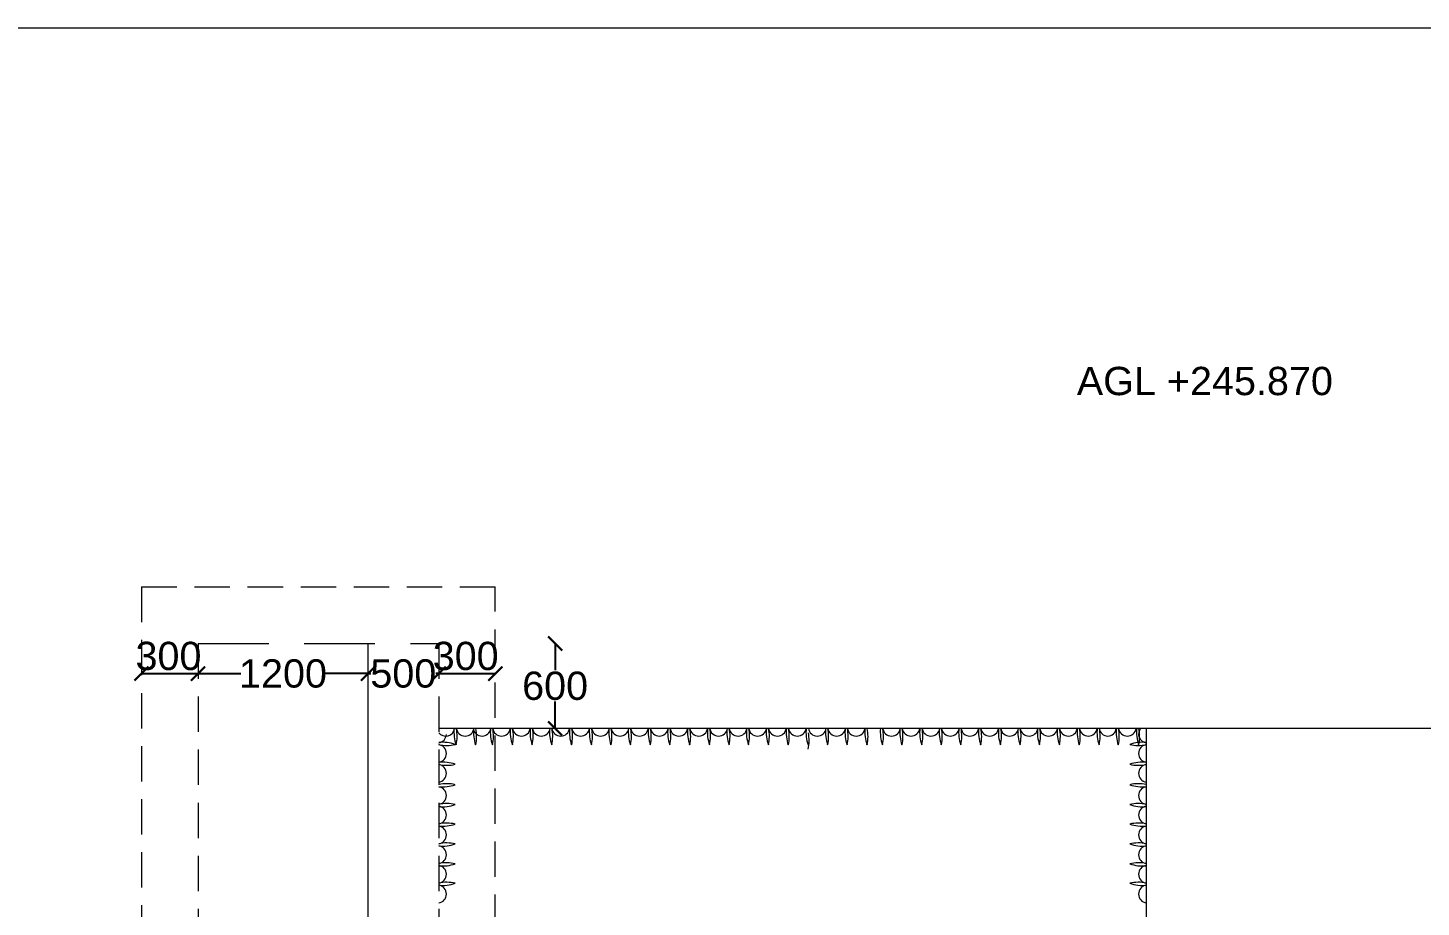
# Model space of a CAD drawing. Header units: feet. Extents: x 231797 to 1357550, y -93095 to 44152.
# Drawn here: x 243316 to 243414.4, y 17431.5 to 17493.6 of the extents above; entities that cross this region are included whole.
import ezdxf

# ---------------------------------------------------------------- set-up
doc = ezdxf.new("R2010")
doc.units = ezdxf.units.FT
doc.header["$LTSCALE"] = 2
doc.header["$MEASUREMENT"] = 0
doc.linetypes.add('DASHED', pattern=[0.75, 0.5, -0.25])
doc.styles.get("Standard").update_dxf_attribs({"font": 'arial.ttf'})
doc.dimstyles.new('200SC', dxfattribs={"dimtxt": 2, "dimasz": 1, "dimexe": 0.18, "dimexo": 0.0625, "dimgap": 0.09, "dimtad": 0, "dimtih": 1, "dimtoh": 1, "dimdec": 0, "dimlfac": 200, "dimzin": 0, "dimdsep": 46, "dimtxsty": 'Standard', "dimblk": 'ARCHTICK', "dimcen": 0.09, "dimse1": 1, "dimse2": 1, "dimclrd": 256, "dimclre": 5, "dimclrt": 256, "dimadec": 0, "dimazin": 0, "dimtfac": 1, "dimtdec": 0, "dimtofl": 0, "dimtmove": 0, "dimatfit": 3, "dimfxl": 1, "dimtolj": 1, "dimtzin": 0, "dimarcsym": 0})

# ---------------------------------------------------------------- blocks, each defined once
blk = doc.blocks.new('_ArchTick')
at = {"color": 0, "linetype": 'ByBlock', "const_width": 0.15}
blk.add_lwpolyline([(-0.5, -0.5), (0.5, 0.5)], dxfattribs=at)
blk = doc.blocks.new('*D168')
at = {"lineweight": -2, "ltscale": 0.25, "transparency": 16777216}
for p, q in [((243327.985, 17447.98), (243331.006, 17447.98)), ((243339.985, 17447.98), (243336.964, 17447.98))]:
    blk.add_line(p, q, dxfattribs=at)
at = {"layer": 'Defpoints', "color": 0, "ltscale": 0.25, "transparency": 16777216}
for p in [(243339.985, 17453.11), (243327.985, 17450.11), (243339.985, 17447.98)]:
    blk.add_point(p, dxfattribs=at)
at = {"lineweight": -2, "ltscale": 0.25, "transparency": 16777216, "rotation": 180}
blk.add_blockref('_ArchTick', (243327.985, 17447.98), dxfattribs=at)
at = {"lineweight": -2, "ltscale": 0.25, "transparency": 16777216}
blk.add_blockref('_ArchTick', (243339.985, 17447.98), dxfattribs=at)
at = {"lineweight": 13, "ltscale": 0.25, "transparency": 16777216, "insert": (243333.985, 17447.98), "char_height": 2, "attachment_point": 5}
blk.add_mtext('\\A1;1200', dxfattribs=at)
blk = doc.blocks.new('*D176')
at = {"lineweight": -2, "ltscale": 0.25, "transparency": 16777216}
for p, q in [((243353.212, 17450.11), (243353.212, 17448.222)), ((243353.212, 17444.11), (243353.212, 17445.999))]:
    blk.add_line(p, q, dxfattribs=at)
at = {"layer": 'Defpoints', "color": 0, "ltscale": 0.25, "transparency": 16777216}
for p in [(243344.985, 17450.11), (243353.212, 17450.11), (243344.985, 17444.11)]:
    blk.add_point(p, dxfattribs=at)
at = {"lineweight": -2, "ltscale": 0.25, "transparency": 16777216}
for p, rotation in [((243353.212, 17450.11), 90), ((243353.212, 17444.11), 270)]:
    blk.add_blockref('_ArchTick', p, dxfattribs=dict(at, rotation=rotation))
at = {"lineweight": 13, "ltscale": 0.25, "transparency": 16777216, "insert": (243353.212, 17447.11), "char_height": 2, "attachment_point": 5}
blk.add_mtext('\\A1;600', dxfattribs=at)
blk = doc.blocks.new('*D201')
at = {"lineweight": -2, "ltscale": 0.25, "transparency": 16777216}
for p, q in [((243339.985, 17447.98), (243340.189, 17447.98)), ((243344.985, 17447.98), (243344.781, 17447.98))]:
    blk.add_line(p, q, dxfattribs=at)
at = {"layer": 'Defpoints', "color": 0, "ltscale": 0.25, "transparency": 16777216}
for p in [(243339.985, 17447.98), (243344.985, 17447.98), (243344.985, 17447.98)]:
    blk.add_point(p, dxfattribs=at)
at = {"lineweight": -2, "ltscale": 0.25, "transparency": 16777216, "rotation": 180}
blk.add_blockref('_ArchTick', (243339.985, 17447.98), dxfattribs=at)
at = {"lineweight": -2, "ltscale": 0.25, "transparency": 16777216}
blk.add_blockref('_ArchTick', (243344.985, 17447.98), dxfattribs=at)
at = {"lineweight": 13, "ltscale": 0.25, "transparency": 16777216, "insert": (243342.485, 17447.98), "char_height": 2, "attachment_point": 5}
blk.add_mtext('\\A1;500', dxfattribs=at)

msp = doc.modelspace()

# ---------------------------------------------------------------- linework, layer by layer
at = {"color": 7, "lineweight": 13, "ltscale": 0.25}
for p, q in [((243078.6617, 17493.6177), (243446.7201, 17493.6177)), ((243339.9853, 17450.1104), (243339.9853, 17402.5988)), ((243446.7201, 17444.1104), (243344.9853, 17444.1104)), ((243394.9853, 17444.1104), (243394.9853, 17288.101))]:
    msp.add_line(p, q, dxfattribs=at)
at = {"color": 7, "linetype": 'DASHED', "lineweight": 13, "ltscale": 2.5}
for p, q in [((243323.9853, 17454.1104), (243323.9853, 17415.5648)), ((243323.9853, 17454.1104), (243348.9853, 17454.1104)), ((243348.9853, 17366.1104), (243348.9853, 17454.1198)), ((243327.9853, 17450.1104), (243327.9853, 17412.4424)), ((243344.9853, 17450.1104), (243344.9853, 17333.6104))]:
    msp.add_line(p, q, dxfattribs=at)
at = {"color": 7, "linetype": 'DASHED', "lineweight": 13, "ltscale": 5}
msp.add_line((243327.9853, 17450.1104), (243344.9853, 17450.1104), dxfattribs=at)
at = {"color": 7, "lineweight": 13}
for centre, radius, start, end in [((243345.4798, 17444.1982), 0.6311, 218.414274, 352.000461), ((243348.7186, 17443.8375), 2.6547, 174.099854, 199.640631), ((243343.6347, 17443.5621), 2.6547, 346.562353, 11.920984), ((243346.8571, 17444.1982), 0.6311, 187.999539, 352.000461), ((243348.0489, 17444.1982), 0.6311, 187.999539, 352.000461), ((243350.096, 17443.8375), 2.6547, 174.099854, 199.640631), ((243345.0121, 17443.5621), 2.6547, 346.562353, 11.920984), ((243351.2878, 17443.8375), 2.6547, 174.099854, 199.640631), ((243346.2039, 17443.5621), 2.6547, 346.562353, 11.920984), ((243349.4263, 17444.1982), 0.6311, 187.999539, 352.000461), ((243352.6919, 17443.8375), 2.6547, 174.099854, 199.640631), ((243347.608, 17443.5621), 2.6547, 346.562353, 11.920984), ((243350.8304, 17444.1982), 0.6311, 187.999539, 352.000461), ((243354.096, 17443.8375), 2.6547, 174.099854, 199.640631), ((243349.0121, 17443.5621), 2.6547, 346.562353, 11.920984), ((243352.2345, 17444.1982), 0.6311, 187.999539, 352.000461), ((243352.2345, 17444.1982), 0.6311, 187.999539, 352.000461), ((243355.4733, 17443.8375), 2.6547, 174.099854, 199.640631), ((243355.4733, 17443.8375), 2.6547, 174.099854, 199.640631), ((243350.3894, 17443.5621), 2.6547, 346.562353, 11.920984), ((243350.3894, 17443.5621), 2.6547, 346.562353, 11.920984), ((243353.6118, 17444.1982), 0.6311, 187.999539, 352.000461), ((243356.8774, 17443.8375), 2.6547, 174.099854, 199.640631), ((243351.7935, 17443.5621), 2.6547, 346.562353, 11.920984), ((243355.0159, 17444.1982), 0.6311, 187.999539, 352.000461), ((243358.2815, 17443.8375), 2.6547, 174.099854, 199.640631), ((243353.1976, 17443.5621), 2.6547, 346.562353, 11.920984), ((243356.42, 17444.1982), 0.6311, 187.999539, 352.000461), ((243359.6589, 17443.8375), 2.6547, 174.099854, 199.640631), ((243354.575, 17443.5621), 2.6547, 346.562353, 11.920984), ((243357.7974, 17444.1982), 0.6311, 187.999539, 352.000461), ((243361.0362, 17443.8375), 2.6547, 174.099854, 199.640631), ((243355.9523, 17443.5621), 2.6547, 346.562353, 11.920984), ((243359.1747, 17444.1982), 0.6311, 187.999539, 352.000461), ((243362.4403, 17443.8375), 2.6547, 174.099854, 199.640631), ((243357.3564, 17443.5621), 2.6547, 346.562353, 11.920984), ((243360.5788, 17444.1982), 0.6311, 187.999539, 352.000461), ((243363.8177, 17443.8375), 2.6547, 174.099854, 199.640631), ((243358.7337, 17443.5621), 2.6547, 346.562353, 11.920984), ((243361.9562, 17444.1982), 0.6311, 187.999539, 352.000461), ((243365.2218, 17443.8375), 2.6547, 174.099854, 199.640631), ((243360.1378, 17443.5621), 2.6547, 346.562353, 11.920984), ((243363.3603, 17444.1982), 0.6311, 187.999539, 352.000461), ((243366.6259, 17443.8375), 2.6547, 174.099854, 199.640631), ((243361.5419, 17443.5621), 2.6547, 346.562353, 11.920984), ((243364.7644, 17444.1982), 0.6311, 187.999539, 352.000461), ((243368.0032, 17443.8375), 2.6547, 174.099854, 199.640631), ((243362.9193, 17443.5621), 2.6547, 346.562353, 11.920984), ((243366.1417, 17444.1982), 0.6311, 187.999539, 352.000461), ((243369.3806, 17443.8375), 2.6547, 174.099854, 199.640631), ((243364.2966, 17443.5621), 2.6547, 346.562353, 11.920984), ((243367.5191, 17444.1982), 0.6311, 187.999539, 352.000461), ((243370.7847, 17443.8375), 2.6547, 174.099854, 199.640631), ((243365.7007, 17443.5621), 2.6547, 346.562353, 11.920984), ((243368.9232, 17444.1982), 0.6311, 187.999539, 352.000461), ((243372.1888, 17443.8375), 2.6547, 174.099854, 199.640631), ((243367.1048, 17443.5621), 2.6547, 346.562353, 11.920984), ((243370.3273, 17444.1982), 0.6311, 187.999539, 352.000461), ((243373.5929, 17443.8375), 2.6547, 174.099854, 199.640631), ((243371.7314, 17444.1982), 0.6311, 187.999539, 352.000461), ((243374.9702, 17443.8375), 2.6547, 174.099854, 199.640631), ((243369.8863, 17443.5621), 2.6547, 346.562353, 11.920984), ((243373.1087, 17444.1982), 0.6311, 187.999539, 352.000461), ((243376.3476, 17443.8375), 2.6547, 174.099854, 199.640631), ((243371.2636, 17443.5621), 2.6547, 346.562353, 11.920984), ((243374.486, 17444.1982), 0.6311, 187.999539, 352.000461), ((243377.7517, 17443.8375), 2.6547, 174.099854, 199.640631), ((243372.6677, 17443.5621), 2.6547, 346.562353, 11.920984), ((243378.8434, 17443.8375), 2.6547, 174.099854, 199.640631), ((243373.7595, 17443.5621), 2.6547, 346.562353, 11.920984), ((243376.9819, 17444.1982), 0.6311, 187.999539, 352.000461), ((243380.2207, 17443.8375), 2.6547, 174.099854, 199.640631), ((243375.1368, 17443.5621), 2.6547, 346.562353, 11.920984), ((243378.3592, 17444.1982), 0.6311, 187.999539, 352.000461), ((243381.6248, 17443.8375), 2.6547, 174.099854, 199.640631), ((243376.5409, 17443.5621), 2.6547, 346.562353, 11.920984), ((243379.7633, 17444.1982), 0.6311, 187.999539, 352.000461), ((243383.0022, 17443.8375), 2.6547, 174.099854, 199.640631), ((243377.9182, 17443.5621), 2.6547, 346.562353, 11.920984), ((243381.1407, 17444.1982), 0.6311, 187.999539, 352.000461), ((243384.3795, 17443.8375), 2.6547, 174.099854, 199.640631), ((243379.2956, 17443.5621), 2.6547, 346.562353, 11.920984), ((243382.518, 17444.1982), 0.6311, 187.999539, 352.000461), ((243385.7836, 17443.8375), 2.6547, 174.099854, 199.640631), ((243380.6997, 17443.5621), 2.6547, 346.562353, 11.920984), ((243383.9221, 17444.1982), 0.6311, 187.999539, 352.000461), ((243387.1877, 17443.8375), 2.6547, 174.099854, 199.640631), ((243382.1038, 17443.5621), 2.6547, 346.562353, 11.920984), ((243385.3262, 17444.1982), 0.6311, 187.999539, 352.000461), ((243388.5651, 17443.8375), 2.6547, 174.099854, 199.640631), ((243383.4811, 17443.5621), 2.6547, 346.562353, 11.920984), ((243386.7036, 17444.1982), 0.6311, 187.999539, 352.000461), ((243389.9424, 17443.8375), 2.6547, 174.099854, 199.640631), ((243384.8585, 17443.5621), 2.6547, 346.562353, 11.920984), ((243388.0809, 17444.1982), 0.6311, 187.999539, 352.000461), ((243391.3465, 17443.8375), 2.6547, 174.099854, 199.640631), ((243386.2626, 17443.5621), 2.6547, 346.562353, 11.920984), ((243389.485, 17444.1982), 0.6311, 187.999539, 352.000461), ((243392.7506, 17443.8375), 2.6547, 174.099854, 199.640631), ((243387.6667, 17443.5621), 2.6547, 346.562353, 11.920984), ((243390.8891, 17444.1982), 0.6311, 187.999539, 352.000461), ((243394.1547, 17443.8375), 2.6547, 174.099854, 199.640631), ((243389.0708, 17443.5621), 2.6547, 346.562353, 11.920984), ((243392.2669, 17444.1687), 0.6016, 185.558497, 354.441503), ((243395.5063, 17443.8375), 2.6547, 174.099854, 199.640631), ((243390.4224, 17443.5621), 2.6547, 346.562353, 11.920984), ((243393.6448, 17444.1982), 0.6311, 187.999539, 352.000461), ((243396.9461, 17443.8433), 2.6547, 174.099854, 199.640631), ((243395.0731, 17443.7145), 0.6311, 141.153786, 262.000461), ((243391.8621, 17443.5678), 2.6547, 346.562353, 11.920984), ((243344.8974, 17443.7145), 0.6311, 277.999539, 356.920742), ((243344.8974, 17443.7145), 0.6311, 277.999539, 356.920742), ((243345.2582, 17440.4757), 2.6547, 70.359369, 95.900146), ((243345.2582, 17440.4757), 2.6547, 70.359369, 95.900146), ((243368.5089, 17443.2577), 2.6547, 346.562353, 11.920984), ((243394.7124, 17440.4757), 2.6547, 84.099854, 109.640631), ((243345.5336, 17445.5596), 2.6547, 258.079016, 283.437647), ((243345.5336, 17445.5596), 2.6547, 258.079016, 283.437647), ((243344.8974, 17442.3372), 0.6311, 277.999539, 82.000461), ((243344.8974, 17442.3372), 0.6311, 277.999539, 82.000461), ((243394.4369, 17445.5596), 2.6547, 256.562353, 281.920984), ((243395.0731, 17442.3372), 0.6311, 97.999539, 262.000461), ((243345.2582, 17439.0716), 2.6547, 70.359369, 95.900146), ((243345.2582, 17439.0716), 2.6547, 70.359369, 95.900146), ((243345.5336, 17444.1555), 2.6547, 258.079016, 283.437647), ((243345.5336, 17444.1555), 2.6547, 258.079016, 283.437647), ((243344.8974, 17440.9331), 0.6311, 277.999539, 82.000461), ((243394.4369, 17444.1555), 2.6547, 256.562353, 281.920984), ((243394.7124, 17439.0716), 2.6547, 84.099854, 109.640631), ((243395.0731, 17440.9331), 0.6311, 97.999539, 262.000461), ((243345.5336, 17437.5472), 2.6547, 76.562353, 101.920984), ((243345.2582, 17442.6311), 2.6547, 264.099854, 289.640631), ((243394.4369, 17437.5472), 2.6547, 78.079016, 103.437647), ((243394.7124, 17442.6311), 2.6547, 250.359369, 275.900146), ((243344.8974, 17439.3655), 0.6311, 277.999539, 82.000461), ((243395.0731, 17439.3655), 0.6311, 97.999539, 262.000461), ((243345.5336, 17436.1431), 2.6547, 76.562353, 101.920984), ((243345.2582, 17441.227), 2.6547, 264.099854, 289.640631), ((243344.8974, 17437.9882), 0.6311, 277.999539, 82.000461), ((243394.4369, 17436.1431), 2.6547, 78.079016, 103.437647), ((243394.7124, 17441.227), 2.6547, 250.359369, 275.900146), ((243395.0731, 17437.9882), 0.6311, 97.999539, 262.000461), ((243345.5336, 17434.7657), 2.6547, 76.562353, 101.920984), ((243345.2582, 17439.8497), 2.6547, 264.099854, 289.640631), ((243344.8974, 17436.5841), 0.6311, 277.999539, 82.000461), ((243394.4369, 17434.7657), 2.6547, 78.079016, 103.437647), ((243394.7124, 17439.8497), 2.6547, 250.359369, 275.900146), ((243395.0731, 17436.5841), 0.6311, 97.999539, 262.000461), ((243345.5336, 17433.3616), 2.6547, 76.562353, 101.920984), ((243345.2582, 17438.4456), 2.6547, 264.099854, 289.640631), ((243344.8974, 17435.18), 0.6311, 277.999539, 82.000461), ((243394.4369, 17433.3616), 2.6547, 78.079016, 103.437647), ((243394.7124, 17438.4456), 2.6547, 250.359369, 275.900146), ((243395.0731, 17435.18), 0.6311, 97.999539, 262.000461), ((243345.5336, 17431.9576), 2.6547, 76.562353, 101.920984), ((243345.2582, 17437.0415), 2.6547, 264.099854, 289.640631), ((243344.8974, 17433.8026), 0.6311, 277.999539, 82.000461), ((243394.4369, 17431.9576), 2.6547, 78.079016, 103.437647), ((243394.7124, 17437.0415), 2.6547, 250.359369, 275.900146), ((243395.0731, 17433.8026), 0.6311, 97.999539, 262.000461), ((243345.5336, 17430.5802), 2.6547, 76.562353, 101.920984), ((243394.4369, 17430.5802), 2.6547, 78.079016, 103.437647), ((243345.2582, 17435.6641), 2.6547, 264.099854, 289.640631), ((243344.8974, 17432.3985), 0.6311, 277.999539, 82.000461), ((243394.7124, 17435.6641), 2.6547, 250.359369, 275.900146), ((243395.0731, 17432.3985), 0.6311, 97.999539, 262.000461)]:
    msp.add_arc(centre, radius, start, end, dxfattribs=at)

# ---------------------------------------------------------------- texts
at = {"color": 7, "lineweight": 13, "insert": (243399.1228, 17468.6466), "char_height": 2, "attachment_point": 5}
msp.add_mtext('AGL +245.870', dxfattribs=at)

# ---------------------------------------------------------------- dimensions: what is measured, and where the dimension line sits
at = {"color": 7, "lineweight": 13, "ltscale": 0.25}
for base, p1, p2, text, picture, middle in [((243339.9853, 17447.9802), (243327.9853, 17450.1104), (243339.9853, 17453.1104), '1200', '*D168', (243333.9853, 17447.9802)), ((243344.9853, 17447.9802), (243339.9853, 17447.9802), (243344.9853, 17447.9802), '500', '*D201', (243342.4853, 17447.9802))]:
    dim = msp.add_linear_dim(base=base, p1=p1, p2=p2, text=text, dimstyle='200SC', dxfattribs=at)
    dim.commit()
    dim.dimension.update_dxf_attribs({"geometry": picture, "text_midpoint": middle})
for base, p1, p2, location in [((243327.9853, 17447.9802), (243323.9853, 17447.9802), (243327.9853, 17447.9802), (243325.8929, 17449.217)), ((243348.9853, 17447.9802), (243344.9853, 17447.9802), (243348.9853, 17447.9802), (243346.8929, 17449.217))]:
    msp.add_linear_dim(base=base, p1=p1, p2=p2, location=location, text='300', dimstyle='200SC', override={"dimtmove": 2}, dxfattribs=at).render()
dim = msp.add_linear_dim(base=(243353.2122, 17450.1104), p1=(243344.9853, 17444.1104), p2=(243344.9853, 17450.1104), angle=90, text='600', dimstyle='200SC', dxfattribs=at)
dim.commit()
dim.dimension.update_dxf_attribs({"geometry": '*D176', "text_midpoint": (243353.2122, 17447.1104)})

doc.saveas('drawing.dxf')
